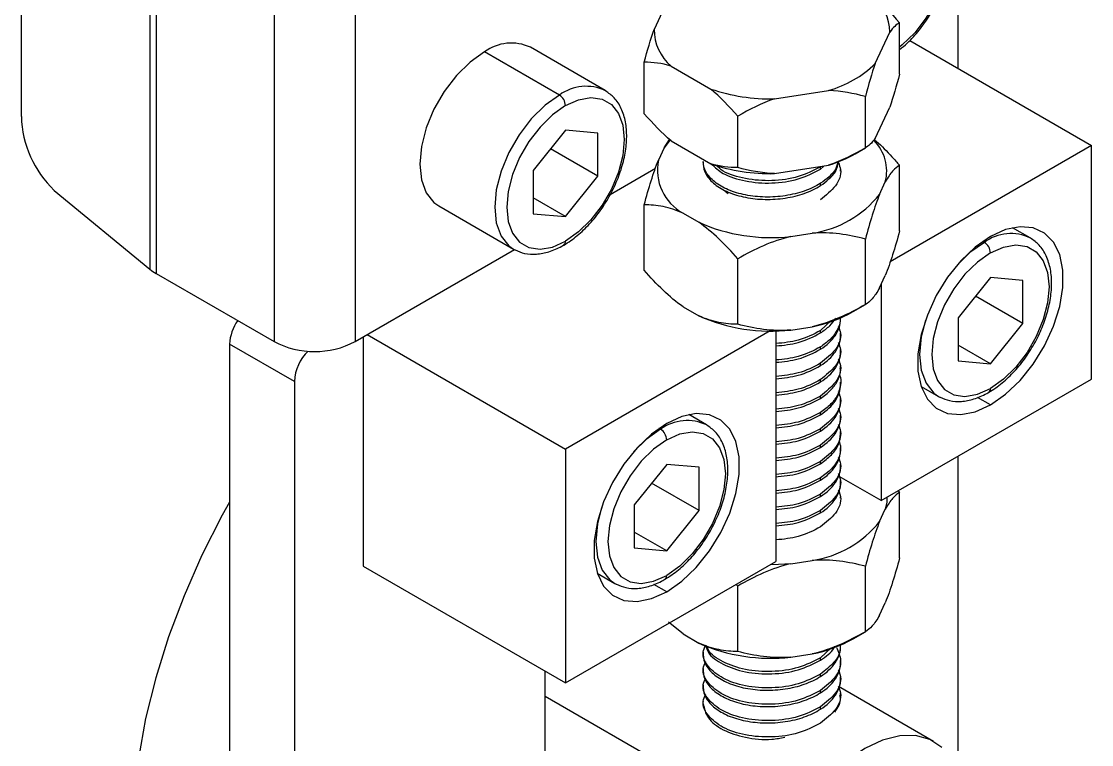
# Model space of a CAD drawing. Header units: millimetres. Extents: x 2 to 418, y 2 to 295.
# Drawn here: x 357.25 to 363.48, y 83.17 to 87.38 of the extents above; entities that cross this region are included whole.
import ezdxf

# ---------------------------------------------------------------- set-up
doc = ezdxf.new("R2010")
doc.units = ezdxf.units.MM

msp = doc.modelspace()

# ---------------------------------------------------------------- linework, layer by layer
at = {"color": 8, "linetype": 'Continuous', "lineweight": 25}
for p, q in [((359.19105, 100.3967), (359.19105, 85.5166)), ((358.71965, 100.12456), (358.71965, 85.5166)), ((357.99581, 99.7067), (357.99581, 85.93859)), ((358.03316, 99.72826), (358.03316, 85.91289)), ((362.85622, 86.09483), (362.8468, 86.10027)), ((362.89158, 85.149), (362.81673, 85.19221)), ((360.9706, 85.00628), (360.96118, 85.01172)), ((361.00596, 84.06046), (360.93112, 84.10366))]:
    msp.add_line(p, q, dxfattribs=at)
at = {"color": 7, "linetype": 'Continuous', "lineweight": 25}
for p, q in [((357.24777, 86.82749), (357.24777, 99.27486)), ((361.0172, 87.51739), (360.93247, 87.33484)), ((362.70301, 87.10857), (362.70301, 87.51677)), ((362.36235, 87.07408), (362.36235, 87.37348)), ((362.22037, 87.13562), (362.3051, 87.31817)), ((362.42187, 87.27088), (363.48083, 86.65955)), ((360.38135, 86.95232), (359.9453, 87.20404)), ((360.64799, 86.97872), (360.21194, 87.23045)), ((360.87521, 86.84404), (360.87521, 87.14344)), ((361.03164, 87.12118), (361.26312, 86.98755)), ((361.63322, 86.9303), (361.94944, 86.97922)), ((362.16311, 86.64482), (362.16311, 86.94422)), ((361.41954, 86.52981), (361.41954, 86.8292)), ((362.22037, 86.70013), (362.3051, 86.88268)), ((360.4167, 86.74785), (360.22814, 86.51328)), ((360.60526, 86.73099), (360.4167, 86.74785)), ((360.60526, 86.47956), (360.60526, 86.73099)), ((360.99158, 86.64566), (360.95808, 86.57348)), ((360.99158, 86.64566), (361.02297, 86.69447)), ((361.03164, 86.6857), (361.26312, 86.55206)), ((362.10427, 86.61084), (362.1632, 86.64488)), ((363.48083, 86.65955), (362.30781, 85.98238)), ((363.48083, 85.29865), (363.48083, 86.65955)), ((360.60526, 86.47956), (360.32916, 86.63895)), ((360.67683, 86.37432), (360.94178, 86.52727)), ((361.21878, 86.5661), (361.21878, 86.55249)), ((361.63322, 86.49481), (361.94944, 86.54373)), ((361.90163, 86.5202), (361.91916, 86.53655)), ((361.90163, 86.5202), (361.90163, 86.5338)), ((362.01878, 86.50996), (362.01878, 86.51847)), ((362.36235, 86.16227), (362.36235, 86.54333)), ((360.22814, 86.51328), (360.22814, 86.26185)), ((360.4167, 86.24499), (360.60526, 86.47956)), ((357.43896, 86.39769), (357.99581, 85.93859)), ((361.90163, 86.42493), (361.90163, 86.43854)), ((362.24598, 86.37427), (362.27948, 86.44644)), ((360.4167, 86.24499), (360.22814, 86.35384)), ((359.67865, 86.30666), (360.1147, 86.05494)), ((360.87521, 85.93224), (360.87521, 86.31329)), ((360.22814, 86.26185), (360.4167, 86.24499)), ((361.10162, 86.26424), (361.19314, 86.21141)), ((361.72882, 86.12855), (361.85384, 86.14789)), ((363.12286, 86.12123), (363.02077, 86.18017)), ((362.16311, 85.73302), (362.16311, 86.11407)), ((359.19105, 85.5166), (360.11922, 86.05242)), ((360.1147, 86.05494), (360.12198, 86.05096)), ((361.41954, 85.618), (361.41954, 85.99905)), ((358.03316, 85.91289), (358.71965, 85.5166)), ((362.24598, 85.82991), (362.27948, 85.90208)), ((362.25518, 85.84972), (362.25518, 84.59109)), ((362.89158, 85.89036), (362.70301, 85.65579)), ((363.08014, 85.8735), (362.89158, 85.89036)), ((363.08014, 85.62207), (363.08014, 85.8735)), ((363.08014, 85.62207), (362.80403, 85.78146)), ((361.10162, 85.71988), (361.19314, 85.66705)), ((362.09248, 85.69223), (362.1632, 85.73307)), ((362.70301, 85.65579), (362.70301, 85.40436)), ((361.72882, 85.58419), (361.85384, 85.60353)), ((361.96488, 85.64017), (361.90163, 85.58117)), ((361.90163, 85.56757), (361.90163, 85.58117)), ((362.89158, 85.3875), (363.08014, 85.62207)), ((359.23819, 85.54381), (359.23819, 84.2101)), ((359.26175, 85.55741), (360.4167, 84.89066)), ((361.60902, 85.57898), (360.4167, 84.89066)), ((361.64235, 85.57917), (361.64235, 84.23732)), ((362.01878, 85.55223), (362.01878, 85.56584)), ((358.8375, 85.28525), (358.46037, 85.50296)), ((358.46037, 85.50296), (358.46037, 80.49485)), ((361.90163, 85.4723), (361.90163, 85.48591)), ((362.01878, 85.45697), (362.01878, 85.47057)), ((362.89158, 85.3875), (362.70301, 85.49635)), ((362.70301, 85.40436), (362.89158, 85.3875)), ((361.90163, 85.37704), (361.90163, 85.39065)), ((362.01878, 85.3617), (362.01878, 85.37531)), ((358.8375, 85.28525), (358.8375, 80.27714)), ((361.90163, 85.28178), (361.90163, 85.29538)), ((362.01878, 85.26644), (362.01878, 85.28005)), ((362.25518, 84.59109), (363.48083, 85.29865)), ((362.48748, 85.25638), (362.58957, 85.19745)), ((361.90163, 85.18651), (361.90163, 85.20012)), ((362.01878, 85.17118), (362.01878, 85.18478)), ((362.58957, 85.19745), (362.59686, 85.19347)), ((361.23725, 85.03269), (361.13515, 85.09162)), ((361.90163, 85.09125), (361.90163, 85.10486)), ((362.01878, 85.07591), (362.01878, 85.08952)), ((361.90163, 84.99599), (361.90163, 85.0096)), ((362.01878, 84.98065), (362.01878, 84.99426)), ((361.90163, 84.90072), (361.90163, 84.91433)), ((362.01878, 84.88539), (362.01878, 84.899)), ((360.4167, 84.89066), (360.4167, 83.52976)), ((362.70301, 82.50865), (362.70301, 84.84962)), ((361.00596, 84.80181), (360.8174, 84.56724)), ((361.19452, 84.78495), (361.00596, 84.80181)), ((361.19452, 84.53352), (361.19452, 84.78495)), ((361.90163, 84.80546), (361.90163, 84.81907)), ((362.01878, 84.79012), (362.01878, 84.80373)), ((361.90163, 84.7102), (361.90163, 84.72381)), ((362.25518, 84.59109), (362.01121, 84.73194)), ((362.01878, 84.69486), (362.01878, 84.70847)), ((361.19452, 84.53352), (360.91842, 84.69291)), ((362.35356, 84.64789), (362.36235, 84.63806)), ((361.90163, 84.61493), (361.90163, 84.62854)), ((362.01878, 84.6047), (362.01878, 84.61321)), ((362.36235, 84.25701), (362.36235, 84.63806)), ((360.8174, 84.56724), (360.8174, 84.31582)), ((361.00596, 84.29895), (361.19452, 84.53352)), ((361.90163, 84.51967), (361.90163, 84.53328)), ((362.24598, 84.46901), (362.27948, 84.54118)), ((361.00596, 84.29895), (360.8174, 84.40781)), ((360.8174, 84.31582), (361.00596, 84.29895)), ((359.23819, 84.2101), (360.4167, 83.52976)), ((360.4167, 83.52976), (361.64235, 84.23732)), ((361.72882, 84.22329), (361.85384, 84.24263)), ((362.16311, 83.82776), (362.16311, 84.20881)), ((360.60186, 84.16784), (360.70396, 84.1089)), ((360.70396, 84.1089), (360.71124, 84.10492)), ((361.41954, 84.09379), (361.41044, 84.10344)), ((361.41954, 83.71274), (361.41954, 84.09379)), ((362.24598, 83.92465), (362.27948, 83.99682)), ((361.10162, 83.81462), (361.01575, 83.88303)), ((361.10162, 83.81462), (361.19314, 83.76179)), ((362.09248, 83.78697), (362.1632, 83.82781)), ((361.96488, 83.7349), (361.90163, 83.67591)), ((361.21878, 83.70821), (361.21878, 83.6946)), ((361.72882, 83.67893), (361.85384, 83.69826)), ((361.90163, 83.6623), (361.90163, 83.67591)), ((362.01878, 83.64697), (362.01878, 83.66058)), ((360.29885, 80.5764), (360.29885, 83.5978)), ((361.21878, 83.61294), (361.21878, 83.59933)), ((361.90163, 83.56704), (361.90163, 83.58065)), ((362.01878, 83.5517), (362.01878, 83.56531)), ((361.21878, 83.51768), (361.21878, 83.50407)), ((361.90163, 83.47178), (361.90163, 83.48539)), ((362.56087, 83.18819), (362.00645, 83.50825)), ((362.01878, 83.45643), (362.01878, 83.47005)), ((360.29885, 83.45233), (361.71306, 82.63592)), ((361.21878, 83.42242), (361.21878, 83.41935)), ((361.90163, 83.37651), (361.90163, 83.39012))]:
    msp.add_line(p, q, dxfattribs=at)
at = {"color": 8, "linetype": 'Continuous', "lineweight": 25, "flags": 128}
for points in [[(362.30232, 87.97962), (362.37837, 88.01363), (362.45061, 88.02614), (362.51541, 88.01653), (362.56952, 87.98528), (362.61024, 87.93396), (362.63552, 87.86513), (362.64409, 87.78226), (362.63552, 87.68949), (362.61024, 87.59148), (362.56952, 87.49315), (362.51541, 87.39942), (362.45061, 87.31499), (362.37837, 87.2441), (362.36235, 87.23109)], [(360.38135, 86.95232), (360.29743, 86.89295), (360.21772, 86.81473), (360.14621, 86.72157), (360.0865, 86.61814), (360.04157, 86.50963), (360.01368, 86.40148), (360.00422, 86.29912), (360.01368, 86.20767), (360.04157, 86.13173), (360.0865, 86.07509), (360.1147, 86.05494)], [(362.85622, 86.09483), (362.7723, 86.03546), (362.7009, 85.96652)], [(362.51254, 85.64023), (362.48855, 85.54399), (362.4791, 85.44163), (362.48855, 85.35018), (362.51644, 85.27424), (362.56137, 85.2176), (362.58957, 85.19745)], [(360.9706, 85.00628), (360.88668, 84.94692), (360.81531, 84.878)], [(360.62691, 84.55165), (360.60293, 84.45545), (360.59348, 84.35309), (360.60293, 84.26164), (360.63083, 84.18569), (360.67575, 84.12906), (360.70396, 84.1089)]]:
    msp.add_lwpolyline(points, dxfattribs=at)
at = {"color": 7, "linetype": 'Continuous', "lineweight": 25, "flags": 128}
for points in [[(359.9453, 87.20404), (359.86138, 87.14468), (359.78167, 87.06646), (359.71016, 86.97329), (359.65045, 86.86986), (359.60552, 86.76136), (359.57763, 86.65321), (359.56817, 86.55084), (359.57763, 86.4594), (359.60552, 86.38345), (359.65045, 86.32682), (359.67865, 86.30666)], [(360.4167, 86.89108), (360.34065, 86.83728), (360.26841, 86.76639), (360.20361, 86.68196), (360.1495, 86.58823), (360.10878, 86.4899), (360.0835, 86.39189), (360.07493, 86.29912), (360.0835, 86.21625), (360.10878, 86.14742), (360.1495, 86.0961), (360.20361, 86.06485), (360.26841, 86.05524), (360.34065, 86.06775), (360.4167, 86.10176)], [(360.4167, 86.89108), (360.49275, 86.92509), (360.56499, 86.9376), (360.62979, 86.92799), (360.68391, 86.89674), (360.72462, 86.84541), (360.7499, 86.77659), (360.75847, 86.69372), (360.7499, 86.60095), (360.72462, 86.50294), (360.68391, 86.4046), (360.62979, 86.31087), (360.56499, 86.22644), (360.49275, 86.15555), (360.4167, 86.10176)], [(361.02609, 86.69008), (361.02018, 86.68345), (360.99158, 86.64566)], [(361.3443, 86.39413), (361.3466, 86.39234), (361.36409, 86.37994)], [(362.89158, 85.149), (362.97978, 85.21063), (363.06414, 85.29098), (363.14095, 85.38653), (363.20686, 85.49312), (363.259, 85.60608), (363.29507, 85.72047), (363.31352, 85.8313), (363.31352, 85.93372), (363.29507, 86.02326), (363.259, 86.096), (363.20686, 86.14876), (363.14095, 86.17925), (363.06414, 86.18612), (362.97978, 86.16907), (362.89158, 86.12885)], [(362.89158, 86.12885), (362.80337, 86.06722), (362.71901, 85.98688), (362.6422, 85.89132), (362.57629, 85.78474), (362.52415, 85.67178), (362.48808, 85.55739), (362.46964, 85.44656), (362.46964, 85.34414), (362.48808, 85.2546), (362.52415, 85.18186), (362.57629, 85.12909), (362.6422, 85.09861), (362.71901, 85.09174), (362.80337, 85.10879), (362.89158, 85.149)], [(362.89158, 86.03359), (362.96763, 86.0676), (363.03986, 86.08011), (363.10466, 86.0705), (363.15878, 86.03925), (363.1995, 85.98793), (363.22477, 85.9191), (363.23334, 85.83623), (363.22477, 85.74346), (363.1995, 85.64545), (363.15878, 85.54712), (363.10466, 85.45338), (363.03986, 85.36896), (362.96763, 85.29806), (362.89158, 85.24427)], [(362.89158, 86.03359), (362.81552, 85.97979), (362.74329, 85.9089), (362.67849, 85.82447), (362.62437, 85.73074), (362.58365, 85.63241), (362.55838, 85.5344), (362.54981, 85.44163), (362.55838, 85.35876), (362.58365, 85.28993), (362.62437, 85.23861), (362.67849, 85.20736), (362.74329, 85.19775), (362.81552, 85.21026), (362.89158, 85.24427)], [(361.00596, 84.06046), (361.09417, 84.12209), (361.17852, 84.20243), (361.25533, 84.29799), (361.32125, 84.40457), (361.37338, 84.51753), (361.40946, 84.63192), (361.4279, 84.74275), (361.4279, 84.84518), (361.40946, 84.93471), (361.37338, 85.00746), (361.32125, 85.06022), (361.25533, 85.0907), (361.17852, 85.09757), (361.09417, 85.08052), (361.00596, 85.04031)], [(361.00596, 85.04031), (360.91775, 84.97868), (360.83339, 84.89833), (360.75658, 84.80278), (360.69067, 84.69619), (360.63853, 84.58324), (360.60246, 84.46884), (360.58402, 84.35801), (360.58402, 84.25559), (360.60246, 84.16605), (360.63853, 84.09331), (360.69067, 84.04055), (360.75658, 84.01007), (360.83339, 84.0032), (360.91775, 84.02024), (361.00596, 84.06046)], [(361.00596, 84.94505), (361.08201, 84.97905), (361.15424, 84.99157), (361.21905, 84.98196), (361.27316, 84.95071), (361.31388, 84.89938), (361.33916, 84.83056), (361.34773, 84.74768), (361.33916, 84.65492), (361.31388, 84.55691), (361.27316, 84.45857), (361.21905, 84.36484), (361.15424, 84.28041), (361.08201, 84.20952), (361.00596, 84.15572)], [(361.00596, 84.94505), (360.92991, 84.89125), (360.85767, 84.82036), (360.79287, 84.73593), (360.73875, 84.6422), (360.69803, 84.54386), (360.67276, 84.44585), (360.66419, 84.35309), (360.67276, 84.27021), (360.69803, 84.20139), (360.73875, 84.15006), (360.79287, 84.11881), (360.85767, 84.1092), (360.92991, 84.12171), (361.00596, 84.15572)], [(358.46037, 84.58275), (358.41757, 84.5055), (358.29935, 84.27285), (358.19477, 84.03618), (358.10472, 83.79751), (358.02998, 83.55887), (357.97117, 83.32231), (357.9288, 83.08983), (357.90323, 82.86343), (357.89469, 82.64503), (357.90323, 82.4365), (357.9288, 82.23961), (357.97117, 82.05605), (358.02998, 81.88739), (358.10472, 81.73505), (358.19477, 81.60035), (358.29935, 81.48442), (358.41757, 81.38827), (358.46037, 81.36043)], [(362.28851, 84.61034), (362.28744, 84.58216), (362.27948, 84.54118)], [(361.72882, 84.22329), (361.65783, 84.21869), (361.60902, 84.21807)], [(362.60873, 83.15298), (362.53848, 83.19974), (362.45567, 83.22306), (362.36304, 83.22215), (362.26368, 83.19705), (362.1609, 83.14859), (362.05812, 83.07838), (361.95876, 82.98877), (361.86613, 82.88273), (361.78331, 82.76379), (361.71306, 82.63592)]]:
    msp.add_lwpolyline(points, dxfattribs=at)
at = {"color": 7, "linetype": 'Continuous', "lineweight": 25}
for centre, radius, start, end in [((362.02121, 87.31624), 0.28389, 0.388533, 49.40839), ((361.21636, 87.33676), 0.28389, 180.388533, 229.40839), ((360.10082, 86.99304), 0.26213, 64.91783, 126.392629), ((361.77417, 87.59568), 0.64089, 285.87072, 314.123903), ((360.33994, 86.88759), 0.07684, 2.605478, 57.394522), ((361.61286, 88.0236), 1.09349, 251.34692, 271.067002), ((357.86097, 86.84284), 0.61339, 181.433237, 226.528668), ((362.03496, 86.50928), 0.25247, 345.586736, 44.846314), ((361.71973, 87.28579), 0.7768, 287.199619, 299.671129), ((361.23849, 86.5157), 0.2863, 168.35662, 241.440303), ((361.61286, 87.58811), 1.09349, 251.34692, 271.067002), ((361.76251, 86.75893), 0.61783, 278.500951, 321.493673), ((361.61547, 87.16872), 1.04633, 246.194786, 276.219136), ((362.81481, 86.0301), 0.07684, 2.605478, 57.394522), ((358.16929, 86.15075), 0.27406, 230.728335, 240.216912), ((361.61547, 86.62436), 1.04633, 246.194786, 276.219136), ((361.69122, 86.40637), 0.81915, 281.4504, 299.330537), ((358.71225, 85.49192), 0.25212, 144.296152, 177.48976), ((358.95535, 85.9715), 0.51234, 242.609672, 297.390328), ((359.09558, 85.27314), 0.25837, 133.226782, 177.313772), ((360.9292, 84.94155), 0.07684, 2.605478, 57.394522), ((361.76251, 84.85367), 0.61783, 278.500951, 321.493673), ((361.69122, 84.50111), 0.81915, 281.4504, 299.330537), ((361.61547, 84.7191), 1.04633, 246.194786, 276.219136)]:
    msp.add_arc(centre, radius, start, end, dxfattribs=at)
at = {"color": 8, "linetype": 'Continuous', "lineweight": 25}
for centre, radius, start, end in [((360.5366, 86.74214), 0.2613, 64.286614, 126.45223), ((363.01147, 85.88465), 0.2613, 64.286614, 126.45223), ((360.39292, 86.09873), 0.02397, 304.040123, 7.257459), ((362.86779, 85.24124), 0.02397, 304.040123, 7.257459), ((361.12585, 84.79611), 0.2613, 64.286614, 126.45223), ((360.98217, 84.15269), 0.02397, 304.040123, 7.257459)]:
    msp.add_arc(centre, radius, start, end, dxfattribs=at)
at = {"color": 7, "linetype": 'Continuous', "lineweight": 25}
for points, knots in [([(362.36235, 87.21793), (362.37761, 87.22992), (362.41797, 87.26165), (362.47776, 87.32915), (362.53907, 87.41506), (362.58974, 87.50892), (362.62804, 87.60635), (362.65234, 87.70403), (362.66139, 87.79838), (362.65431, 87.88619), (362.63008, 87.96317), (362.59109, 88.02617), (362.55347, 88.05272), (362.53565, 88.06531)], [0, 0, 0, 0, 0.0576466, 0.1524894, 0.2471106, 0.3416608, 0.4363353, 0.5313118, 0.6268261, 0.7230283, 0.8195292, 0.9144715, 1, 1, 1, 1]), ([(360.40634, 86.07886), (360.42007, 86.08731), (360.45961, 86.11164), (360.52288, 86.16458), (360.59226, 86.24016), (360.65343, 86.32664), (360.70413, 86.42034), (360.74242, 86.51781), (360.76672, 86.61548), (360.77578, 86.70983), (360.7687, 86.79764), (360.74446, 86.87462), (360.70547, 86.93762), (360.66785, 86.96418), (360.65003, 86.97676)], [0, 0, 0, 0, 0.04644541, 0.13380071, 0.22097898, 0.30795365, 0.39486295, 0.48188653, 0.56918776, 0.65698327, 0.7454111, 0.83411351, 0.92138327, 1, 1, 1, 1]), ([(362.21373, 86.69372), (362.21839, 86.69006), (362.25455, 86.66167), (362.30401, 86.60894), (362.34761, 86.55991), (362.36235, 86.54333)], [0, 0, 0, 0, 0.08925255, 0.69207884, 1, 1, 1, 1]), ([(360.87521, 86.31329), (360.88832, 86.36222), (360.90169, 86.4091), (360.92922, 86.49664), (360.94337, 86.5373), (360.95808, 86.57348)], [0, 0, 0, 0, 0.5, 0.5, 1, 1, 1, 1]), ([(361.90163, 86.43854), (361.87386, 86.42102), (361.84197, 86.40588), (361.77271, 86.38153), (361.73533, 86.37233), (361.6583, 86.3605), (361.61866, 86.35789), (361.5405, 86.35936), (361.50199, 86.36344), (361.42943, 86.37781), (361.39538, 86.3881), (361.33467, 86.41389), (361.30801, 86.42938), (361.26438, 86.4641), (361.24741, 86.48333), (361.22461, 86.52374), (361.21878, 86.54492), (361.21878, 86.5661)], [0, 0, 0, 0, 0.125, 0.125, 0.25, 0.25, 0.375, 0.375, 0.5, 0.5, 0.625, 0.625, 0.75, 0.75, 0.875, 0.875, 1, 1, 1, 1]), ([(361.21878, 86.55249), (361.21878, 86.53131), (361.22461, 86.51013), (361.24741, 86.46972), (361.26438, 86.45049), (361.30801, 86.41577), (361.33467, 86.40028), (361.39538, 86.37449), (361.42943, 86.3642), (361.50199, 86.34983), (361.5405, 86.34575), (361.61866, 86.34428), (361.6583, 86.34689), (361.73533, 86.35872), (361.77271, 86.36793), (361.84197, 86.39228), (361.87386, 86.40741), (361.90163, 86.42493)], [0, 0, 0, 0, 0.125, 0.125, 0.25, 0.25, 0.375, 0.375, 0.5, 0.5, 0.625, 0.625, 0.75, 0.75, 0.875, 0.875, 1, 1, 1, 1]), ([(361.26742, 86.55087), (361.28792, 86.53157), (361.33436, 86.48785), (361.46289, 86.44697), (361.61798, 86.43486), (361.77788, 86.45751), (361.86038, 86.4993), (361.90163, 86.5202)], [0, 0, 0, 0, 0.1649659, 0.3737244, 0.582483, 0.7912415, 1, 1, 1, 1]), ([(361.90163, 86.5338), (361.86039, 86.51292), (361.77793, 86.47115), (361.6178, 86.44838), (361.46357, 86.46091), (361.34633, 86.49607), (361.30665, 86.53189), (361.29364, 86.54363)], [0, 0, 0, 0, 0.222826, 0.4456521, 0.6684781, 0.8913042, 1, 1, 1, 1]), ([(361.90163, 86.42493), (361.93622, 86.45053), (361.99323, 86.49271), (362.00388, 86.54598), (362.00807, 86.56692)], [0, 0, 0, 0, 0.60679958, 1, 1, 1, 1]), ([(362.00303, 86.56493), (361.9996, 86.5494), (361.98908, 86.50171), (361.93685, 86.46399), (361.90163, 86.43854)], [0, 0, 0, 0, 0.3255019, 1, 1, 1, 1]), ([(362.0056, 86.5593), (362.01111, 86.54577), (362.02936, 86.50098), (361.99792, 86.42046), (361.93373, 86.36901), (361.90163, 86.34328)], [0, 0, 0, 0, 0.1779191, 0.5889596, 1, 1, 1, 1]), ([(362.36235, 86.54333), (362.34924, 86.53576), (362.33587, 86.52503), (362.30835, 86.49399), (362.2942, 86.47366), (362.27948, 86.44644)], [0, 0, 0, 0, 0.5, 0.5, 1, 1, 1, 1]), ([(362.24598, 86.37427), (362.23136, 86.33831), (362.21723, 86.29777), (362.18967, 86.21013), (362.17619, 86.16288), (362.16311, 86.11407)], [0, 0, 0, 0, 0.5, 0.5, 1, 1, 1, 1]), ([(361.10162, 86.26424), (361.06167, 86.28285), (361.02306, 86.29504), (360.94776, 86.31026), (360.91094, 86.31329), (360.87521, 86.31329)], [0, 0, 0, 0, 0.5, 0.5, 1, 1, 1, 1]), ([(361.41954, 85.99905), (361.38372, 86.04042), (361.3472, 86.07958), (361.27201, 86.15123), (361.23334, 86.18372), (361.19314, 86.21141)], [0, 0, 0, 0, 0.5, 0.5, 1, 1, 1, 1]), ([(362.16311, 86.11407), (362.11418, 86.12719), (362.06429, 86.13754), (361.96158, 86.14991), (361.90876, 86.1519), (361.85384, 86.14789)], [0, 0, 0, 0, 0.5, 0.5, 1, 1, 1, 1]), ([(362.36235, 86.16227), (362.34924, 86.11334), (362.33587, 86.06647), (362.30835, 85.97892), (362.2942, 85.93827), (362.27948, 85.90208)], [0, 0, 0, 0, 0.5, 0.5, 1, 1, 1, 1]), ([(360.12392, 86.05121), (360.14183, 86.04322), (360.18008, 86.02615), (360.2477, 86.02351), (360.32065, 86.03766), (360.37421, 86.06067), (360.40262, 86.07676), (360.40634, 86.07886)], [0, 0, 0, 0, 0.2148878, 0.4589202, 0.708969, 0.9618609, 1, 1, 1, 1]), ([(361.72882, 86.12855), (361.67425, 86.11565), (361.62151, 86.0974), (361.51865, 86.05323), (361.46835, 86.02724), (361.41954, 85.99905)], [0, 0, 0, 0, 0.5, 0.5, 1, 1, 1, 1]), ([(362.88122, 85.22137), (362.89494, 85.22982), (362.93448, 85.25415), (362.99775, 85.30709), (363.06713, 85.38267), (363.1283, 85.46915), (363.179, 85.56285), (363.21729, 85.66032), (363.24159, 85.75799), (363.25065, 85.85235), (363.24357, 85.94015), (363.21934, 86.01714), (363.18035, 86.08013), (363.14273, 86.10669), (363.1249, 86.11927)], [0, 0, 0, 0, 0.0464454, 0.1338007, 0.220979, 0.3079536, 0.394863, 0.4818865, 0.5691878, 0.6569833, 0.7454111, 0.8341135, 0.9213833, 1, 1, 1, 1]), ([(361.10162, 85.71988), (361.06167, 85.7474), (361.02306, 85.77978), (360.94776, 85.85151), (360.91094, 85.89098), (360.87521, 85.93224)], [0, 0, 0, 0, 0.5, 0.5, 1, 1, 1, 1]), ([(362.24598, 85.82991), (362.23136, 85.80286), (362.21723, 85.78251), (362.18967, 85.75138), (362.17619, 85.74057), (362.16311, 85.73302)], [0, 0, 0, 0, 0.5, 0.5, 1, 1, 1, 1]), ([(362.16311, 85.73302), (362.11418, 85.70477), (362.06429, 85.67898), (361.96158, 85.63484), (361.90876, 85.61651), (361.85384, 85.60353)], [0, 0, 0, 0, 0.5, 0.5, 1, 1, 1, 1]), ([(361.41954, 85.618), (361.38372, 85.618), (361.3472, 85.62101), (361.27201, 85.63617), (361.23334, 85.64833), (361.19314, 85.66705)], [0, 0, 0, 0, 0.5, 0.5, 1, 1, 1, 1]), ([(362.01669, 85.66114), (362.01676, 85.64962), (362.01695, 85.62043), (361.99609, 85.57486), (361.95877, 85.52647), (361.92068, 85.49943), (361.90163, 85.48591)], [0, 0, 0, 0, 0.1786313, 0.4524209, 0.7262104, 1, 1, 1, 1]), ([(361.90163, 85.56757), (361.92092, 85.58102), (361.95791, 85.60682), (361.98004, 85.63811), (361.99062, 85.65309)], [0, 0, 0, 0, 0.5216532, 1, 1, 1, 1]), ([(361.90163, 85.4723), (361.93865, 85.49566), (361.9683, 85.52326), (362.00837, 85.58308), (362.01878, 85.61528), (362.01878, 85.64749)], [0, 0, 0, 0, 0.5, 0.5, 1, 1, 1, 1]), ([(361.72882, 85.58419), (361.67425, 85.5802), (361.62151, 85.58214), (361.51865, 85.59448), (361.46835, 85.60492), (361.41954, 85.618)], [0, 0, 0, 0, 0.5, 0.5, 1, 1, 1, 1]), ([(361.90163, 85.58117), (361.86047, 85.55957), (361.78451, 85.51969), (361.68703, 85.50979), (361.64235, 85.50526)], [0, 0, 0, 0, 0.5417059, 1, 1, 1, 1]), ([(362.0056, 85.60666), (362.01111, 85.59314), (362.02936, 85.54835), (361.99792, 85.46783), (361.93373, 85.41638), (361.90163, 85.39065)], [0, 0, 0, 0, 0.1779191, 0.5889596, 1, 1, 1, 1]), ([(361.64235, 85.49165), (361.68703, 85.49618), (361.78451, 85.50608), (361.86047, 85.54596), (361.90163, 85.56757)], [0, 0, 0, 0, 0.4582941, 1, 1, 1, 1]), ([(361.90163, 85.37704), (361.93865, 85.4004), (361.9683, 85.428), (362.00837, 85.48782), (362.01878, 85.52002), (362.01878, 85.55223)], [0, 0, 0, 0, 0.5, 0.5, 1, 1, 1, 1]), ([(361.90163, 85.48591), (361.86047, 85.46431), (361.78451, 85.42443), (361.68703, 85.41453), (361.64235, 85.40999)], [0, 0, 0, 0, 0.5417059, 1, 1, 1, 1]), ([(361.64235, 85.39638), (361.68703, 85.40092), (361.78451, 85.41082), (361.86047, 85.4507), (361.90163, 85.4723)], [0, 0, 0, 0, 0.4582941, 1, 1, 1, 1]), ([(362.0056, 85.5114), (362.01111, 85.49787), (362.02936, 85.45309), (361.99792, 85.37257), (361.93373, 85.32111), (361.90163, 85.29538)], [0, 0, 0, 0, 0.1779191, 0.5889596, 1, 1, 1, 1]), ([(361.90163, 85.28178), (361.93865, 85.30513), (361.9683, 85.33273), (362.00837, 85.39255), (362.01878, 85.42475), (362.01878, 85.45697)], [0, 0, 0, 0, 0.5, 0.5, 1, 1, 1, 1]), ([(362.0056, 85.41614), (362.01111, 85.40261), (362.02936, 85.35783), (361.99792, 85.27731), (361.93373, 85.22585), (361.90163, 85.20012)], [0, 0, 0, 0, 0.17791911, 0.58895955, 1, 1, 1, 1]), ([(361.90163, 85.39065), (361.86047, 85.36905), (361.78451, 85.32917), (361.68703, 85.31927), (361.64235, 85.31473)], [0, 0, 0, 0, 0.5417059, 1, 1, 1, 1]), ([(361.64235, 85.30112), (361.68703, 85.30566), (361.78451, 85.31556), (361.86047, 85.35544), (361.90163, 85.37704)], [0, 0, 0, 0, 0.4582941, 1, 1, 1, 1]), ([(361.90163, 85.18651), (361.92277, 85.2017), (361.96505, 85.23207), (362.00265, 85.28706), (362.02032, 85.33132), (362.01718, 85.35629), (362.01651, 85.36163)], [0, 0, 0, 0, 0.305596, 0.611192, 0.9167881, 1, 1, 1, 1]), ([(361.90163, 85.29538), (361.86047, 85.27378), (361.78451, 85.2339), (361.68703, 85.224), (361.64235, 85.21947)], [0, 0, 0, 0, 0.5417059, 1, 1, 1, 1]), ([(361.64235, 85.20586), (361.68703, 85.21039), (361.78451, 85.2203), (361.86047, 85.26017), (361.90163, 85.28178)], [0, 0, 0, 0, 0.4582941, 1, 1, 1, 1]), ([(362.01164, 85.32496), (362.012, 85.32424), (362.02175, 85.30469), (362.02023, 85.26353), (362.00418, 85.20549), (361.96467, 85.15039), (361.92264, 85.12004), (361.90163, 85.10486)], [0, 0, 0, 0, 0.009506, 0.2571295, 0.504753, 0.7523765, 1, 1, 1, 1]), ([(361.90163, 85.09125), (361.93865, 85.11461), (361.9683, 85.14221), (362.00837, 85.20203), (362.01878, 85.23423), (362.01878, 85.26644)], [0, 0, 0, 0, 0.5, 0.5, 1, 1, 1, 1]), ([(362.0056, 85.22561), (362.01111, 85.21208), (362.02936, 85.1673), (361.99792, 85.08678), (361.93373, 85.03532), (361.90163, 85.0096)], [0, 0, 0, 0, 0.1779191, 0.5889596, 1, 1, 1, 1]), ([(362.5988, 85.19372), (362.61671, 85.18573), (362.65496, 85.16866), (362.72257, 85.16602), (362.79553, 85.18017), (362.84909, 85.20318), (362.8775, 85.21927), (362.88122, 85.22137)], [0, 0, 0, 0, 0.21488776, 0.45892019, 0.70896899, 0.96186094, 1, 1, 1, 1]), ([(361.90163, 85.20012), (361.86047, 85.17852), (361.78451, 85.13864), (361.68703, 85.12874), (361.64235, 85.1242)], [0, 0, 0, 0, 0.5417059, 1, 1, 1, 1]), ([(361.64235, 85.11059), (361.68703, 85.11513), (361.78451, 85.12503), (361.86047, 85.16491), (361.90163, 85.18651)], [0, 0, 0, 0, 0.4582941, 1, 1, 1, 1]), ([(361.90163, 84.99599), (361.93865, 85.01934), (361.9683, 85.04694), (362.00837, 85.10677), (362.01878, 85.13896), (362.01878, 85.17118)], [0, 0, 0, 0, 0.5, 0.5, 1, 1, 1, 1]), ([(361.90163, 85.10486), (361.86047, 85.08326), (361.78451, 85.04338), (361.68703, 85.03348), (361.64235, 85.02894)], [0, 0, 0, 0, 0.5417059, 1, 1, 1, 1]), ([(361.64235, 85.01533), (361.68703, 85.01987), (361.78451, 85.02977), (361.86047, 85.06965), (361.90163, 85.09125)], [0, 0, 0, 0, 0.4582941, 1, 1, 1, 1]), ([(362.0056, 85.13035), (362.01111, 85.11682), (362.02936, 85.07204), (361.99792, 84.99152), (361.93373, 84.94006), (361.90163, 84.91433)], [0, 0, 0, 0, 0.17791911, 0.58895955, 1, 1, 1, 1]), ([(360.9956, 84.13283), (361.00932, 84.14128), (361.04886, 84.16561), (361.11213, 84.21855), (361.18151, 84.29412), (361.24268, 84.38061), (361.29338, 84.47431), (361.33167, 84.57178), (361.35598, 84.66945), (361.36503, 84.7638), (361.35795, 84.85161), (361.33372, 84.92859), (361.29473, 84.99159), (361.25711, 85.01814), (361.23928, 85.03073)], [0, 0, 0, 0, 0.0464454, 0.1338007, 0.220979, 0.3079536, 0.394863, 0.4818865, 0.5691878, 0.6569833, 0.7454111, 0.8341135, 0.9213833, 1, 1, 1, 1]), ([(361.90163, 84.90072), (361.93865, 84.92408), (361.9683, 84.95168), (362.00837, 85.0115), (362.01878, 85.0437), (362.01878, 85.07591)], [0, 0, 0, 0, 0.5, 0.5, 1, 1, 1, 1]), ([(362.0056, 85.03509), (362.01111, 85.02156), (362.02936, 84.97677), (361.99792, 84.89625), (361.93373, 84.8448), (361.90163, 84.81907)], [0, 0, 0, 0, 0.1779191, 0.5889596, 1, 1, 1, 1]), ([(361.90163, 85.0096), (361.86047, 84.98799), (361.78451, 84.94811), (361.68703, 84.93821), (361.64235, 84.93368)], [0, 0, 0, 0, 0.5417059, 1, 1, 1, 1]), ([(361.64235, 84.92007), (361.68703, 84.92461), (361.78451, 84.93451), (361.86047, 84.97438), (361.90163, 84.99599)], [0, 0, 0, 0, 0.4582941, 1, 1, 1, 1]), ([(361.90163, 84.80546), (361.92457, 84.82233), (361.97044, 84.85606), (362.011, 84.91712), (362.0159, 84.95975), (362.01831, 84.98068)], [0, 0, 0, 0, 0.3372805, 0.674561, 1, 1, 1, 1]), ([(361.90163, 84.91433), (361.86047, 84.89273), (361.78451, 84.85285), (361.68703, 84.84295), (361.64235, 84.83841)], [0, 0, 0, 0, 0.5417059, 1, 1, 1, 1]), ([(361.64235, 84.82481), (361.68703, 84.82934), (361.78451, 84.83924), (361.86047, 84.87912), (361.90163, 84.90072)], [0, 0, 0, 0, 0.4582941, 1, 1, 1, 1]), ([(362.00997, 84.93921), (362.01379, 84.9266), (362.02409, 84.89257), (362.00933, 84.83613), (361.97098, 84.77442), (361.92474, 84.74068), (361.90163, 84.72381)], [0, 0, 0, 0, 0.1640534, 0.4427023, 0.7213511, 1, 1, 1, 1]), ([(361.90163, 84.7102), (361.93865, 84.73356), (361.9683, 84.76115), (362.00837, 84.82098), (362.01878, 84.85318), (362.01878, 84.88539)], [0, 0, 0, 0, 0.5, 0.5, 1, 1, 1, 1]), ([(362.0056, 84.84456), (362.01111, 84.83103), (362.02936, 84.78625), (361.99792, 84.70573), (361.93373, 84.65427), (361.90163, 84.62854)], [0, 0, 0, 0, 0.17791911, 0.58895955, 1, 1, 1, 1]), ([(361.63893, 84.72902), (361.6848, 84.73364), (361.78351, 84.7436), (361.86045, 84.78389), (361.90163, 84.80546)], [0, 0, 0, 0, 0.464784, 1, 1, 1, 1]), ([(361.90163, 84.81907), (361.86047, 84.79747), (361.78451, 84.75759), (361.68703, 84.74769), (361.64235, 84.74315)], [0, 0, 0, 0, 0.5417059, 1, 1, 1, 1]), ([(361.90163, 84.61493), (361.93865, 84.63829), (361.9683, 84.66589), (362.00837, 84.72571), (362.01878, 84.75791), (362.01878, 84.79012)], [0, 0, 0, 0, 0.5, 0.5, 1, 1, 1, 1]), ([(361.90163, 84.72381), (361.86047, 84.7022), (361.78451, 84.66233), (361.68703, 84.65243), (361.64235, 84.64789)], [0, 0, 0, 0, 0.5417059, 1, 1, 1, 1]), ([(361.64235, 84.63428), (361.68703, 84.63882), (361.78451, 84.64872), (361.86047, 84.68859), (361.90163, 84.7102)], [0, 0, 0, 0, 0.4582941, 1, 1, 1, 1]), ([(362.0056, 84.7493), (362.01111, 84.73577), (362.02936, 84.69098), (361.99792, 84.61046), (361.93373, 84.55901), (361.90163, 84.53328)], [0, 0, 0, 0, 0.1779191, 0.5889596, 1, 1, 1, 1]), ([(361.90163, 84.51967), (361.93865, 84.54303), (361.9683, 84.57063), (362.00837, 84.63045), (362.01878, 84.66265), (362.01878, 84.69486)], [0, 0, 0, 0, 0.5, 0.5, 1, 1, 1, 1]), ([(362.0056, 84.65403), (362.01111, 84.6405), (362.02936, 84.59572), (361.99792, 84.5152), (361.93373, 84.46374), (361.90163, 84.43802)], [0, 0, 0, 0, 0.17791911, 0.58895955, 1, 1, 1, 1]), ([(361.90163, 84.62854), (361.86047, 84.60694), (361.78451, 84.56706), (361.68703, 84.55716), (361.64235, 84.55263)], [0, 0, 0, 0, 0.5417059, 1, 1, 1, 1]), ([(361.64235, 84.53902), (361.68703, 84.54355), (361.78451, 84.55345), (361.86047, 84.59333), (361.90163, 84.61493)], [0, 0, 0, 0, 0.4582941, 1, 1, 1, 1]), ([(362.36235, 84.63806), (362.34924, 84.6305), (362.33587, 84.61977), (362.30835, 84.58873), (362.2942, 84.5684), (362.27948, 84.54118)], [0, 0, 0, 0, 0.5, 0.5, 1, 1, 1, 1]), ([(361.90163, 84.53328), (361.86047, 84.51168), (361.78451, 84.4718), (361.68703, 84.4619), (361.64235, 84.45736)], [0, 0, 0, 0, 0.5417059, 1, 1, 1, 1]), ([(361.64235, 84.44375), (361.68703, 84.44829), (361.78451, 84.45819), (361.86047, 84.49807), (361.90163, 84.51967)], [0, 0, 0, 0, 0.4582941, 1, 1, 1, 1]), ([(362.24598, 84.46901), (362.23136, 84.43305), (362.21723, 84.39251), (362.18967, 84.30487), (362.17619, 84.25762), (362.16311, 84.20881)], [0, 0, 0, 0, 0.5, 0.5, 1, 1, 1, 1]), ([(361.90163, 84.43802), (361.86047, 84.41641), (361.78451, 84.37654), (361.68703, 84.36664), (361.64235, 84.3621)], [0, 0, 0, 0, 0.5417059, 1, 1, 1, 1]), ([(361.72882, 84.22329), (361.67425, 84.21039), (361.62151, 84.19214), (361.51865, 84.14797), (361.46835, 84.12197), (361.41954, 84.09379)], [0, 0, 0, 0, 0.5, 0.5, 1, 1, 1, 1]), ([(362.16311, 84.20881), (362.11418, 84.22192), (362.06429, 84.23228), (361.96158, 84.24464), (361.90876, 84.24663), (361.85384, 84.24263)], [0, 0, 0, 0, 0.5, 0.5, 1, 1, 1, 1]), ([(362.36235, 84.25701), (362.34924, 84.20808), (362.33587, 84.1612), (362.30835, 84.07366), (362.2942, 84.03301), (362.27948, 83.99682)], [0, 0, 0, 0, 0.5, 0.5, 1, 1, 1, 1]), ([(360.71318, 84.10518), (360.73109, 84.09719), (360.76934, 84.08012), (360.83695, 84.07748), (360.90991, 84.09163), (360.96347, 84.11463), (360.99188, 84.13072), (360.9956, 84.13283)], [0, 0, 0, 0, 0.2148878, 0.4589202, 0.708969, 0.9618609, 1, 1, 1, 1]), ([(362.24598, 83.92465), (362.23136, 83.8976), (362.21723, 83.87724), (362.18967, 83.84612), (362.17619, 83.83531), (362.16311, 83.82776)], [0, 0, 0, 0, 0.5, 0.5, 1, 1, 1, 1]), ([(362.16311, 83.82776), (362.11418, 83.79951), (362.06429, 83.77372), (361.96158, 83.72958), (361.90876, 83.71124), (361.85384, 83.69826)], [0, 0, 0, 0, 0.5, 0.5, 1, 1, 1, 1]), ([(361.41954, 83.71274), (361.38372, 83.71274), (361.3472, 83.71575), (361.27201, 83.7309), (361.23334, 83.74306), (361.19314, 83.76179)], [0, 0, 0, 0, 0.5, 0.5, 1, 1, 1, 1]), ([(361.90163, 83.58065), (361.86036, 83.55975), (361.77782, 83.51794), (361.61822, 83.49541), (361.46201, 83.50708), (361.32801, 83.55266), (361.2416, 83.62326), (361.20781, 83.69462), (361.22738, 83.73549), (361.23387, 83.74903)], [0, 0, 0, 0, 0.15395527, 0.30791054, 0.46186582, 0.61582109, 0.76977636, 0.92373163, 1, 1, 1, 1]), ([(361.23387, 83.74903), (361.23756, 83.73491), (361.24855, 83.69278), (361.33049, 83.63448), (361.46134, 83.58869), (361.61839, 83.57707), (361.77778, 83.5996), (361.86034, 83.6414), (361.90163, 83.6623)], [0, 0, 0, 0, 0.0916699, 0.2733359, 0.455002, 0.636668, 0.818334, 1, 1, 1, 1]), ([(361.90163, 83.67591), (361.86034, 83.65501), (361.77776, 83.6132), (361.61847, 83.59069), (361.46106, 83.60225), (361.33156, 83.64829), (361.25441, 83.69978), (361.2439, 83.7343), (361.24185, 83.74104)], [0, 0, 0, 0, 0.19074878, 0.38149756, 0.57224634, 0.76299512, 0.9537439, 1, 1, 1, 1]), ([(361.72882, 83.67893), (361.67425, 83.67494), (361.62151, 83.67688), (361.51865, 83.68922), (361.46835, 83.69966), (361.41954, 83.71274)], [0, 0, 0, 0, 0.5, 0.5, 1, 1, 1, 1]), ([(362.01385, 83.75565), (362.01523, 83.74704), (362.02102, 83.71074), (361.98632, 83.64669), (361.92986, 83.60266), (361.90163, 83.58065)], [0, 0, 0, 0, 0.1346291, 0.5673145, 1, 1, 1, 1]), ([(361.90163, 83.6623), (361.93358, 83.68363), (361.97065, 83.70837), (361.98379, 83.73971), (361.9856, 83.74402)], [0, 0, 0, 0, 0.8621892, 1, 1, 1, 1]), ([(361.90163, 83.56704), (361.93865, 83.5904), (361.9683, 83.618), (362.00837, 83.67782), (362.01878, 83.71002), (362.01878, 83.74223)], [0, 0, 0, 0, 0.5, 0.5, 1, 1, 1, 1]), ([(361.99419, 83.73675), (362.00542, 83.71157), (362.03053, 83.65523), (361.99892, 83.56264), (361.93406, 83.51114), (361.90163, 83.48539)], [0, 0, 0, 0, 0.287639, 0.6438195, 1, 1, 1, 1]), ([(361.90163, 83.48539), (361.86036, 83.46448), (361.77782, 83.42268), (361.61822, 83.40014), (361.46201, 83.41182), (361.32801, 83.4574), (361.2416, 83.528), (361.20781, 83.59936), (361.22738, 83.64023), (361.23387, 83.65377)], [0, 0, 0, 0, 0.1539553, 0.3079105, 0.4618658, 0.6158211, 0.7697764, 0.9237316, 1, 1, 1, 1]), ([(361.21878, 83.6946), (361.21878, 83.67342), (361.22461, 83.65224), (361.24741, 83.61183), (361.26438, 83.5926), (361.30801, 83.55788), (361.33467, 83.54239), (361.39538, 83.5166), (361.42943, 83.50631), (361.50199, 83.49194), (361.5405, 83.48786), (361.61866, 83.48639), (361.6583, 83.489), (361.73533, 83.50082), (361.77271, 83.51003), (361.84197, 83.53438), (361.87386, 83.54952), (361.90163, 83.56704)], [0, 0, 0, 0, 0.125, 0.125, 0.25, 0.25, 0.375, 0.375, 0.5, 0.5, 0.625, 0.625, 0.75, 0.75, 0.875, 0.875, 1, 1, 1, 1]), ([(361.21878, 83.59933), (361.21878, 83.57815), (361.22461, 83.55697), (361.24741, 83.51656), (361.26438, 83.49734), (361.30801, 83.46262), (361.33467, 83.44712), (361.39538, 83.42134), (361.42943, 83.41105), (361.50199, 83.39667), (361.5405, 83.39259), (361.61866, 83.39113), (361.6583, 83.39374), (361.73533, 83.40556), (361.77271, 83.41477), (361.84197, 83.43912), (361.87386, 83.45426), (361.90163, 83.47178)], [0, 0, 0, 0, 0.125, 0.125, 0.25, 0.25, 0.375, 0.375, 0.5, 0.5, 0.625, 0.625, 0.75, 0.75, 0.875, 0.875, 1, 1, 1, 1]), ([(361.90163, 83.47178), (361.93865, 83.49514), (361.9683, 83.52273), (362.00837, 83.58256), (362.01878, 83.61476), (362.01878, 83.64697)], [0, 0, 0, 0, 0.5, 0.5, 1, 1, 1, 1]), ([(362.0056, 83.60614), (362.01111, 83.59261), (362.02936, 83.54783), (361.99792, 83.46731), (361.93373, 83.41585), (361.90163, 83.39012)], [0, 0, 0, 0, 0.1779191, 0.5889596, 1, 1, 1, 1]), ([(361.90163, 83.39012), (361.86036, 83.36922), (361.77782, 83.32742), (361.61822, 83.30488), (361.46201, 83.31655), (361.32801, 83.36214), (361.2416, 83.43273), (361.20781, 83.5041), (361.22738, 83.54497), (361.23387, 83.55851)], [0, 0, 0, 0, 0.15395527, 0.30791054, 0.46186582, 0.61582109, 0.76977636, 0.92373163, 1, 1, 1, 1]), ([(361.90163, 83.37651), (361.93865, 83.39987), (361.9683, 83.42747), (362.00837, 83.48729), (362.01878, 83.51949), (362.01878, 83.5517)], [0, 0, 0, 0, 0.5, 0.5, 1, 1, 1, 1]), ([(361.90163, 83.29486), (361.86036, 83.27396), (361.77782, 83.23216), (361.61822, 83.20962), (361.46201, 83.22129), (361.32801, 83.26688), (361.2416, 83.33747), (361.20781, 83.40883), (361.22738, 83.44971), (361.23387, 83.46324)], [0, 0, 0, 0, 0.15395527, 0.30791054, 0.46186582, 0.61582109, 0.76977636, 0.92373163, 1, 1, 1, 1]), ([(361.21878, 83.50407), (361.21878, 83.48289), (361.22461, 83.46171), (361.24741, 83.4213), (361.26438, 83.40207), (361.30801, 83.36735), (361.33467, 83.35186), (361.39538, 83.32608), (361.42943, 83.31578), (361.50199, 83.30141), (361.5405, 83.29733), (361.61866, 83.29586), (361.6583, 83.29848), (361.73533, 83.3103), (361.77271, 83.31951), (361.84197, 83.34386), (361.87386, 83.359), (361.90163, 83.37651)], [0, 0, 0, 0, 0.125, 0.125, 0.25, 0.25, 0.375, 0.375, 0.5, 0.5, 0.625, 0.625, 0.75, 0.75, 0.875, 0.875, 1, 1, 1, 1]), ([(362.0056, 83.51088), (362.01111, 83.49735), (362.02936, 83.45256), (361.99792, 83.37204), (361.93373, 83.32059), (361.90163, 83.29486)], [0, 0, 0, 0, 0.1779191, 0.5889596, 1, 1, 1, 1]), ([(361.21878, 83.40881), (361.22479, 83.3806), (361.23679, 83.32417), (361.32943, 83.25288), (361.46113, 83.20893), (361.59329, 83.19437), (361.66898, 83.20858), (361.69389, 83.21326)], [0, 0, 0, 0, 0.2226847, 0.4453694, 0.6680541, 0.8907388, 1, 1, 1, 1]), ([(361.98523, 83.35913), (362.00346, 83.38673), (362.02459, 83.41872), (362.01648, 83.45166), (362.01536, 83.45618)], [0, 0, 0, 0, 0.8627816, 1, 1, 1, 1])]:
    msp.add_open_spline(points, degree=3, knots=knots, dxfattribs=at)
for points in [[(362.20593, 87.53182), (362.26056, 87.48524), (362.31225, 87.43133), (362.36235, 87.37348)], [(360.87521, 87.14344), (360.89355, 87.21188), (360.91247, 87.27671), (360.93247, 87.33484)], [(362.36235, 87.37348), (362.34401, 87.36289), (362.3251, 87.34621), (362.3051, 87.31817)], [(361.03164, 87.12118), (360.977, 87.13768), (360.92532, 87.14344), (360.87521, 87.14344)], [(362.22037, 87.13562), (362.20037, 87.0775), (362.18145, 87.01266), (362.16311, 86.94422)], [(362.36235, 87.07408), (362.34401, 87.00564), (362.3251, 86.94081), (362.3051, 86.88268)], [(361.41954, 86.8292), (361.36944, 86.88706), (361.31775, 86.94097), (361.26312, 86.98755)], [(362.16311, 86.94422), (362.09467, 86.96256), (362.02407, 86.97572), (361.94944, 86.97922)], [(361.63322, 86.9303), (361.55859, 86.90372), (361.48799, 86.86872), (361.41954, 86.8292)], [(361.03164, 86.6857), (360.977, 86.73228), (360.92532, 86.78619), (360.87521, 86.84404)], [(362.16311, 86.64482), (362.09467, 86.60531), (362.02407, 86.57031), (361.94944, 86.54373)], [(362.22037, 86.70013), (362.20037, 86.67209), (362.18145, 86.65541), (362.16311, 86.64482)], [(361.41954, 86.52981), (361.36944, 86.5298), (361.31775, 86.53557), (361.26312, 86.55206)], [(361.63322, 86.49481), (361.55859, 86.49831), (361.48799, 86.51146), (361.41954, 86.52981)]]:
    msp.add_open_spline(points, degree=3, dxfattribs=at)

doc.saveas('drawing.dxf')
